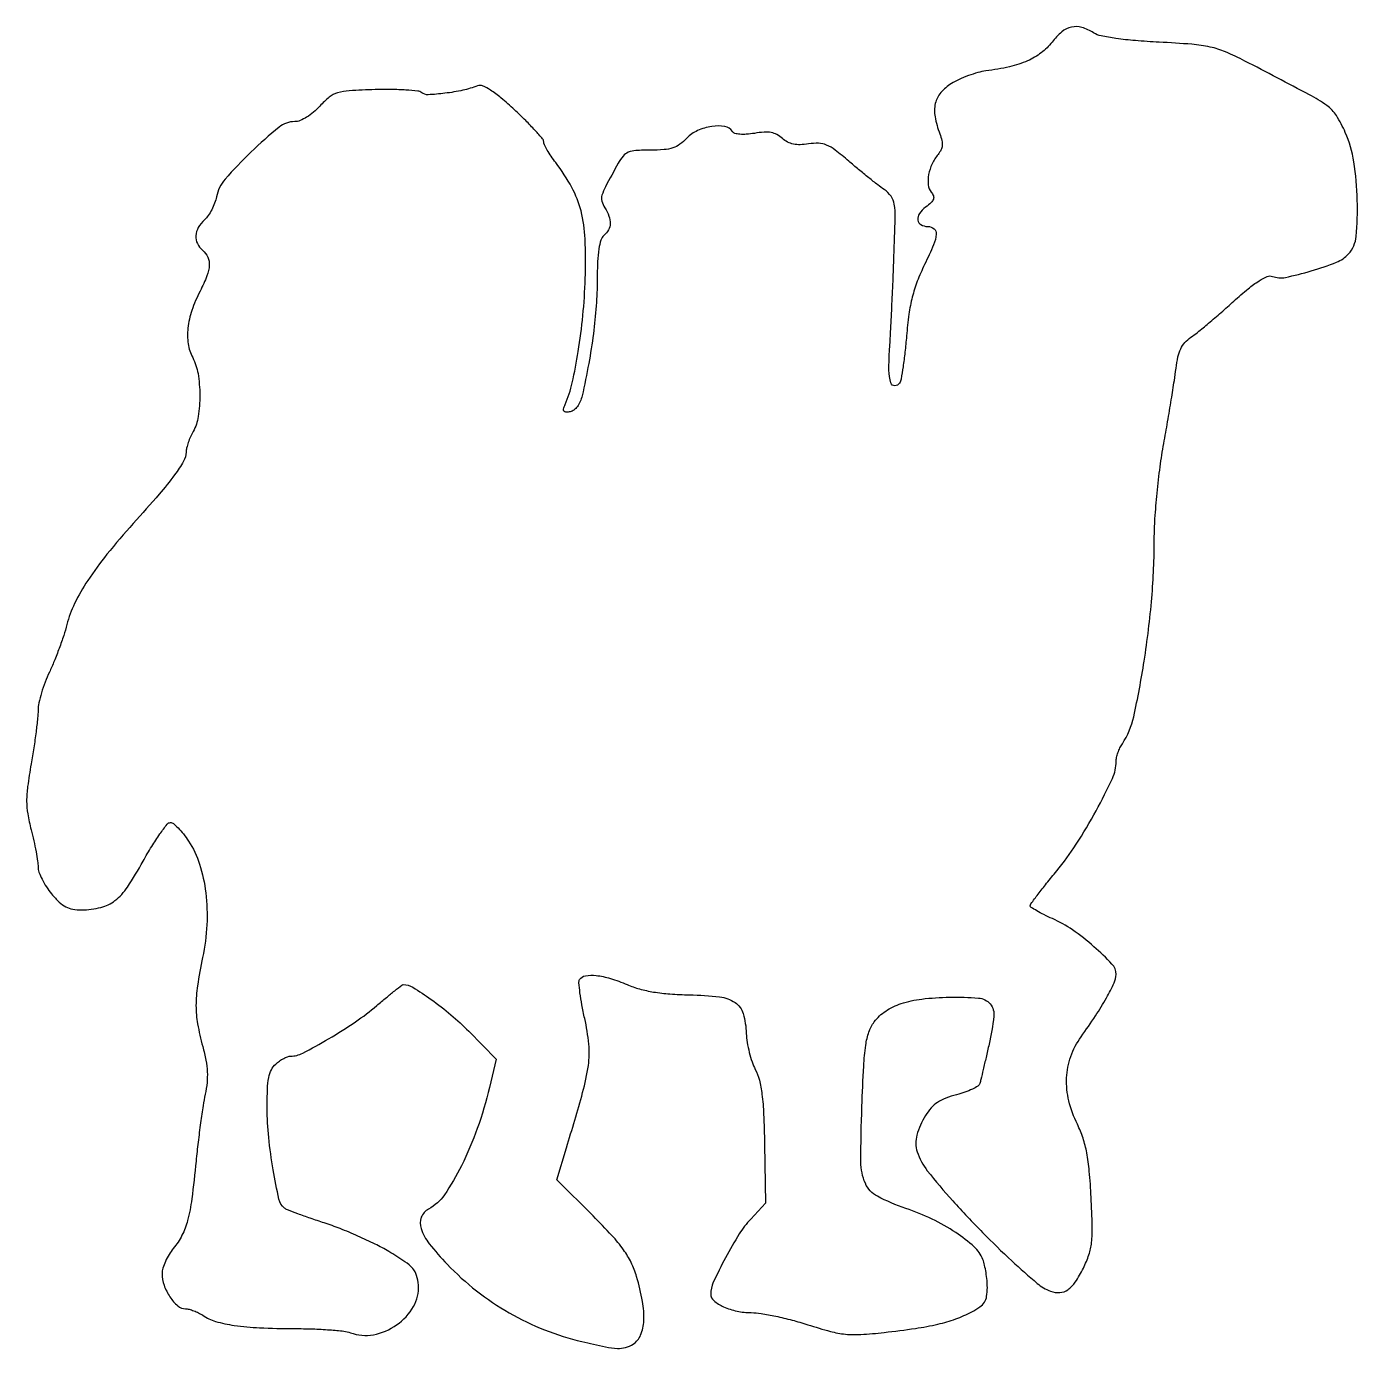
# Model space of a CAD drawing. Extents: x 1 to 280, y 1 to 278.
import ezdxf

# ---------------------------------------------------------------- set-up
doc = ezdxf.new("R2010")
doc.units = 0

msp = doc.modelspace()

# ---------------------------------------------------------------- linework, layer by layer
msp.add_lwpolyline([(215.555428, 274.661557, -0.068034), (213.301435, 272.416847, -0.058898), (210.419352, 270.728899, -0.047208), (206.659277, 269.491989, -0.023376), (201.708994, 268.607961, 0.034617), (200.006797, 268.264358, 0.020005), (198.015516, 267.630022, 0.019926), (196.059016, 266.829803, 0.031381), (194.458994, 265.974657, 0.077865), (192.22734, 264.060397, 0.120564), (191.091119, 261.803606, 0.102411), (191.028543, 259.002594, 0.045418), (192.028422, 255.425246, -0.03303), (192.45502, 254.032794, -0.078724), (192.534925, 252.956817, -0.094045), (192.277631, 252.029081, -0.063372), (191.66945, 251.110146, 0.069993), (190.414429, 249.158433, 0.063351), (189.693319, 246.869288, 0.069741), (189.608727, 244.722497, 0.149308), (190.24256, 243.207733, -0.086428), (190.689279, 242.428061, -0.17844), (190.685612, 241.735358, -0.115297), (190.197249, 241.002867, -0.026739), (189.056889, 240.042912, 0.080199), (187.768631, 238.69963, 0.180318), (187.427704, 237.351156, 0.241298), (188.070269, 236.376165, 0.12935), (189.5, 236, -0.176525), (190.81789, 235.519755, -0.242938), (191.294798, 234.376673, -0.080864), (190.74495, 232.156381, -0.01244), (188.848292, 228.010063, 0.021682), (187.316624, 224.491185, 0.029791), (186.272014, 221.20318, 0.027141), (185.562418, 217.587373, 0.014219), (185.053935, 213.028632, -0.006762), (184.724923, 209.618033, -0.009181), (184.329897, 206.550131, -0.006574), (183.920651, 204.007173, -0.095504), (183.598478, 203.159341, -0.253698), (182.587806, 202.580252, -0.339692), (181.766429, 203.181053, -0.070062), (181.37517, 205.870818, -0.017717), (181.511928, 210.298596, 0.003513), (181.72576, 213.901491, 0.001297), (181.978375, 218.984103, 0.001285), (182.225514, 224.534428, 0.001546), (182.428308, 229.753671, 0.002998), (182.667919, 237.806015, 0.042801), (182.490663, 240.67068, 0.121511), (181.810914, 242.328195, 0.083454), (180.350383, 243.753671, -0.013394), (179.060666, 244.700985, -0.003966), (177.138268, 246.218493, -0.003977), (175.003767, 247.959167, -0.004277), (172.948771, 249.692262, 0.013135), (170.094383, 252.014264, 0.06306), (168.289703, 253.073326, 0.093067), (166.62998, 253.44297, 0.048642), (164.509007, 253.307749, -0.03157), (162.742674, 253.134526, -0.060818), (161.328564, 253.257649, -0.070907), (160.133642, 253.69371, -0.061095), (159.039847, 254.463939, 0.061506), (157.902104, 255.263722, 0.077828), (156.689335, 255.685242, 0.061876), (155.197615, 255.768223, 0.024841), (153.165096, 255.527893, -0.022349), (151.474513, 255.31945, -0.041187), (150.089881, 255.325462, -0.052779), (149.068671, 255.524116, -0.181875), (148.543608, 255.929441, 0.219036), (146.984105, 256.964516, 0.075989), (144.217984, 256.972848, 0.068763), (141.235699, 256.095921, 0.098646), (139, 254.5, -0.047645), (137.549176, 253.22396, -0.07744), (136.090298, 252.479962, -0.060289), (134.22456, 252.108367, -0.019043), (131.380252, 252, 0.014798), (128.326546, 251.909601, 0.081758), (126.727815, 251.548161, 0.121422), (125.639157, 250.75914, 0.050305), (124.603468, 249.25, 0.003066), (121.935924, 244.306177, 0.04923), (121.214561, 242.552711, 0.139785), (121.197352, 241.335632, 0.073787), (121.805726, 239.939475, -0.05025), (122.681894, 238.16136, -0.097504), (122.937941, 236.604671, -0.117119), (122.573302, 235.258622, -0.095375), (121.622525, 234.101686, 0.146628), (120.989077, 233.149224, 0.035971), (120.566801, 231.29399, 0.026705), (120.302406, 228.618266, 0.010182), (120.209737, 224.871968, -0.016922), (119.998204, 219.338338, -0.014214), (119.409418, 213.498055, -0.013154), (118.432379, 207.253627, -0.010153), (117.050867, 200.501529, -0.046543), (116.650552, 199.273597, -0.05873), (116.051526, 198.24056, -0.068003), (115.323734, 197.502813, -0.117065), (114.54092, 197.150106, -0.039472), (113.639394, 197.049304, -0.253326), (113.242852, 197.247634, -0.224598), (113.163764, 197.711282, -0.031879), (113.491788, 198.648576, 0.043722), (114.972454, 203.223724, 0.016782), (116.249293, 209.790476, 0.015901), (117.208198, 217.319274, 0.015024), (117.709352, 225.037677, 0.01919), (117.679452, 233.38732, 0.051819), (116.820855, 239.246604, 0.062114), (114.892378, 244.17308, 0.038624), (111.515838, 249.390349, -0.0141), (110.55251, 250.730051, -0.017624), (109.739027, 252.027686, -0.015989), (109.138507, 253.14615, -0.115704), (109, 253.736677, 0.178671), (108.76666, 254.36882, 0.007989), (107.201664, 256.141696, 0.01259), (105.223695, 258.204706, 0.00859), (102.878004, 260.452461, 0.011695), (100.03298, 262.96547, 0.030966), (97.853331, 264.582262, 0.042542), (96.19454, 265.469741, 0.196501), (95.128004, 265.489128, -0.038887), (92.062661, 264.567217, -0.023049), (88.297316, 263.927366, -0.01708), (84.760167, 263.615017, -0.18886), (83.436325, 264.052846, 0.147929), (82.63205, 264.391938, 0.010038), (80.129586, 264.605653, 0.013691), (77.085901, 264.720579, 0.009808), (73.680297, 264.689062, 0.007064), (68.229847, 264.454562, 0.058289), (65.789794, 264.026735, 0.098431), (64.057045, 263.110843, 0.03706), (62.052936, 261.219101, -0.033534), (60.736632, 259.958952, -0.036133), (59.29461, 258.920025, -0.039237), (57.913578, 258.212134, -0.097735), (56.806371, 257.987257, 0.171269), (53.521397, 256.807578, 0.020323), (47.63349, 251.594782, 0.022129), (42.199982, 245.892315, 0.130637), (40.394455, 242.222273, -0.040478), (40.017412, 240.902667, -0.030069), (39.399964, 239.517576, -0.030694), (38.652997, 238.273786, -0.058324), (37.885223, 237.396128, 0.078634), (36.591895, 235.791169, 0.11581), (36.075042, 234.063881, 0.127657), (36.399779, 232.409164, 0.108003), (37.5, 231, -0.113282), (38.58439, 229.580841, -0.122659), (38.900106, 227.872694, -0.078526), (38.40199, 225.624726, -0.024412), (36.975656, 222.461442, 0.034848), (35.237365, 218.381333, 0.055476), (34.402049, 214.684889, 0.065597), (34.466673, 211.388192, 0.083329), (35.413799, 208.5, -0.081042), (36.529001, 205.150754, -0.038552), (36.905089, 200.609545, -0.0385), (36.584481, 196.126933, -0.093005), (35.5, 193, 0.026805), (34.950279, 191.90622, 0.022064), (34.480268, 190.687191, 0.022616), (34.148344, 189.527, 0.053653), (34.035435, 188.637246, -0.127653), (33.506371, 186.747329, -0.027902), (31.631543, 183.902369, -0.0187), (28.402461, 179.875275, -0.004926), (22.935481, 173.680986, 0.013088), (17.437826, 167.243117, 0.024961), (13.425981, 161.748838, 0.031048), (10.662297, 156.907492, 0.051472), (9.034527, 152.5, -0.016231), (8.372962, 150.228337, -0.009146), (7.43128, 147.515761, -0.009121), (6.379853, 144.810309, -0.014744), (5.376436, 142.553656, 0.021064), (4.466633, 140.435851, 0.018684), (3.697677, 138.163289, 0.019087), (3.160197, 136.064822, 0.05308), (2.998633, 134.553656, -0.026126), (2.909683, 132.86695, -0.005716), (2.572117, 129.978956, -0.005937), (2.10326, 126.643764, -0.005667), (1.548585, 123.268321, 0.009434), (0.807482, 118.535821, 0.034155), (0.599908, 115.496255, 0.042544), (0.829096, 112.810749, 0.021161), (1.549952, 109.469531, -0.008777), (2.105037, 107.173946, -0.009008), (2.574048, 104.880057, -0.008802), (2.909735, 102.877224, -0.037132), (3, 101.663436, 0.087454), (3.192675, 100.570281, 0.029503), (3.836792, 99.079812, 0.028301), (4.758427, 97.483098, 0.028895), (5.848652, 96.012226, 0.027262), (7.438821, 94.30576, 0.068583), (8.809943, 93.307734, 0.079811), (10.268049, 92.803464, 0.047901), (12.098652, 92.660479, 0.054868), (16.184844, 93.183918, 0.108386), (19.111571, 94.608394, 0.079383), (21.726942, 97.452816, 0.019798), (25.014082, 102.869499, -0.010829), (26.822648, 105.973923, -0.01625), (28.545281, 108.593704, -0.011149), (30.064387, 110.649183, -0.228626), (30.735812, 110.983946, -0.17643), (31.366487, 110.763493, -0.027044), (32.364704, 109.852738, -0.027434), (33.469546, 108.598756, -0.020703), (34.545584, 107.110482, -0.07002), (36.847254, 102.281608, -0.046128), (38.148765, 96.257766, -0.04268), (38.385307, 89.557775, -0.038934), (37.503792, 82.70028, 0.013075), (36.422301, 76.740972, 0.038497), (36.104443, 72.589734, 0.044145), (36.445193, 68.761148, 0.021896), (37.513805, 64, -0.019095), (38.17567, 61.126484, -0.034035), (38.466389, 58.718619, -0.037197), (38.415821, 56.445956, -0.028852), (38.0354, 54, 0.014643), (37.599788, 51.642268, 0.0044), (37.073914, 48.03125, 0.004406), (36.554981, 43.967166, 0.004768), (36.122239, 40, -0.006766), (35.221809, 32.040489, -0.032128), (34.354549, 27.54105, -0.054477), (33.172134, 24.432672, -0.05546), (31.351834, 21.673275, 0.037366), (30.451684, 20.410403, 0.03148), (29.690851, 18.954728, 0.032657), (29.165848, 17.531458, 0.072149), (29, 16.388091, 0.0856), (29.417934, 13.964782, 0.060912), (30.651853, 11.494437, 0.065079), (32.288305, 9.609265, 0.183502), (33.892504, 9, -0.0613), (34.669881, 8.904334, -0.028175), (35.646057, 8.601053, -0.027389), (36.650312, 8.161792, -0.033986), (37.527494, 7.641884, 0.080394), (40.219132, 6.366356, 0.034577), (44.114355, 5.524021, 0.025261), (49.427026, 5.02674, 0.010192), (56.710984, 4.863297, -0.008055), (60.538339, 4.793785, -0.009756), (64.123834, 4.60077, -0.008526), (67.123572, 4.32902, -0.064069), (68.507496, 3.99715, 0.138682), (73.304391, 3.57531, 0.106361), (78.173575, 5.632925, 0.10859), (81.691366, 9.464573, 0.15006), (82.742133, 13.983011, 0.057269), (82.362967, 16.022423, 0.106996), (81.544843, 17.480189, 0.065806), (79.919297, 18.890958, 0.011705), (76.5, 21.034438, 0.019381), (73.663683, 22.575773, 0.010431), (70.059375, 24.264541, 0.010374), (66.308472, 25.835199, 0.016023), (63, 27.019568, -0.004599), (60.064814, 27.995263, -0.006368), (57.45229, 28.927816, -0.004136), (55.281638, 29.754452, -0.076268), (54.646095, 30.122047, -0.17087), (53.495095, 31.975576, -0.011683), (52.285082, 38.138711, -0.017517), (51.359238, 44.931107, -0.023959), (51.035129, 51.095012, -0.009728), (51.09443, 55.093126, -0.03933), (51.368954, 57.514194, -0.066754), (51.914466, 59.134046, -0.094551), (52.828741, 60.345012, -0.031221), (53.623049, 60.978378, -0.030431), (54.496665, 61.513847, -0.031904), (55.320803, 61.887084, -0.090612), (55.938763, 62, 0.12089), (58.469028, 62.620839, 0.012328), (63.911433, 65.635707, 0.016522), (69.545947, 69.196368, 0.027496), (74.009747, 72.600999, -0.003471), (76.013088, 74.287123, -0.005422), (77.763293, 75.707793, -0.001794), (79.288137, 76.909449, -0.167497), (79.550861, 77, -0.13881), (81.550012, 76.43409, -0.016812), (85.396768, 73.884373, -0.020311), (89.556046, 70.659178, -0.022617), (93.287015, 67.215231), (99.064656, 61.376668), (97.629414, 55.438334, -0.025864), (95.070313, 46.826818, -0.030788), (91.753394, 39.027997, -0.032804), (88.171908, 32.905188, -0.121732), (84.875615, 29.933431, 0.179863), (83.34043, 28.195307, 0.174413), (83.288344, 25.8502, 0.086382), (85.010177, 22.664267, 0.024002), (88.75, 18.364064, 0.035546), (94.900277, 12.794066, 0.035879), (101.759114, 8.170448, 0.036034), (109.178775, 4.592076, 0.036559), (117, 2.136217, 0.00613), (121.918201, 1.042066, 0.039008), (124.453905, 0.713991, 0.07762), (126.175697, 0.894121, 0.0789), (127.75, 1.590829, 0.154178), (129.323753, 3.494784, 0.083539), (129.987515, 6.489813, 0.058293), (129.721714, 10.570287, 0.026799), (128.47896, 15.758893, 0.040835), (127.336684, 18.701343, 0.042564), (125.744295, 21.376016, 0.03076), (123.301874, 24.374346, 0.010081), (119.353778, 28.484932), (111.749634, 36.089075), (113.779976, 42.794538, 0.004757), (117.161504, 54.357977, 0.033901), (118.36109, 60.06411, 0.058896), (118.457959, 64.511557, 0.031951), (117.586703, 69.918609, -0.009818), (117.002425, 72.742801, -0.013941), (116.602761, 75.275855, -0.009925), (116.37349, 77.375593, -0.162017), (116.534396, 78.055654, -0.219232), (117.73142, 78.849499, -0.064844), (119.985343, 78.904605, -0.048325), (122.978089, 78.292843, -0.026693), (126.485209, 77.00634, 0.033986), (129.093472, 76.092458, 0.026482), (132.028274, 75.44814, 0.022641), (135.450505, 75.04282, 0.013487), (139.549536, 74.855609, -0.023085), (145.879542, 74.44466, -0.122102), (149.115108, 73.248921, -0.175272), (150.800953, 70.921044, -0.060314), (151.470603, 66.752457, 0.03088), (151.65898, 64.885119, 0.020814), (152.092876, 62.786719, 0.021004), (152.684999, 60.784406, 0.038582), (153.357169, 59.223606, -0.060463), (154.205589, 56.989922, -0.029914), (154.756718, 54.002126, -0.020054), (155.103129, 49.812631, -0.006354), (155.289329, 43.542783), (155.5, 31.138353), (152.38489, 27.819176, 0.049883), (149.999705, 24.707594, 0.016176), (147.105215, 19.675353, 0.012956), (144.553424, 14.57264, 0.10989), (144, 12.084978, 0.226484), (144.650677, 10.722185, 0.062972), (146.71849, 9.442664, 0.054698), (149.524101, 8.515875, 0.052687), (152.5, 8.203803, -0.040387), (154.559769, 8.038798, -0.012349), (157.632767, 7.462556, -0.012273), (161.055, 6.64461, -0.013129), (164.35623, 5.67596, 0.01201), (169.090493, 4.27531, 0.040642), (172.258134, 3.691064, 0.040833), (175.470893, 3.628302, 0.012208), (180.35623, 4.051955, 0.008358), (186.935793, 4.896318, 0.021523), (191.64379, 5.789019, 0.028626), (195.367421, 6.890736, 0.033323), (198.75, 8.367038, 0.033189), (200.449349, 9.396094, 0.098317), (201.388163, 10.376085, 0.103378), (201.855505, 11.610517, 0.038992), (202, 13.46058, 0.023078), (201.931356, 14.946974, 0.016589), (201.723362, 16.595955, 0.016809), (201.419853, 18.155071, 0.034374), (201.058254, 19.34678, 0.118925), (199.240422, 22.003558, 0.037109), (195.397333, 24.985059, 0.034394), (190.41719, 27.815834, 0.030349), (184.886462, 30.072664, -0.03832), (178.949476, 32.60628, -0.172848), (176.423012, 35.326275, -0.101812), (175.49519, 39.827275, -0.009116), (175.70241, 51.424148, -0.00387), (176.074282, 59.901449, -0.023344), (176.506406, 64.285193, -0.046373), (177.177804, 67.057392, -0.076736), (178.294731, 69.184775, -0.086855), (180.685015, 71.460642, -0.067687), (183.916658, 73.031435, -0.051207), (188.257391, 73.979099, -0.02321), (194.06898, 74.364451, -0.024698), (200.163034, 74.184088, -0.200977), (202.5907, 72.933629, -0.206877), (203.363033, 70.350063, -0.026292), (202.357265, 64.493901, -0.00086), (201.725544, 61.72588, -0.001121), (201.137271, 59.194522, -0.00083), (200.635907, 57.074685, -0.010332), (200.427738, 56.274686, -0.183468), (200.024475, 55.73094, -0.029521), (198.852332, 55.074152, -0.029299), (197.311015, 54.434933, -0.021973), (195.550557, 53.908413, 0.02995), (193.279275, 53.189471, 0.056299), (191.573373, 52.303703, 0.061868), (190.214132, 51.123587, 0.044697), (189.009699, 49.515693, 0.07152), (187.225243, 45.418725, 0.145771), (187.300085, 41.942019, 0.089484), (189.411036, 37.979807, 0.016678), (194.75, 31.658705, 0.010119), (201.000887, 25.015174, 0.012383), (207.117635, 19.074023, 0.010602), (212.459061, 14.343034, 0.087467), (215.25, 12.710873, 0.102936), (217.200153, 12.417066, 0.140019), (218.872485, 12.997076, 0.094379), (220.440048, 14.611989, 0.029792), (222.126048, 17.537935, 0.034848), (223.287386, 20.335159, 0.053688), (223.849829, 22.891366, 0.033689), (223.991179, 26.258596, 0.006399), (223.756636, 32.396128, 0.009013), (223.376495, 37.895133, 0.024891), (222.847131, 41.740059, 0.033374), (222.054521, 44.8018, 0.034129), (220.866098, 47.707244, -0.054667), (219.084212, 52.630341, -0.070337), (218.615704, 57.414965, -0.074334), (219.490053, 61.93134, -0.071154), (221.653104, 66.06904, 0.010488), (224.660576, 70.43885, 0.017535), (226.980233, 74.250081, 0.018074), (228.579661, 77.356069, 0.107728), (228.98355, 79.12264, 0.193714), (228.127347, 81.313533, 0.023794), (224.354854, 84.956835, 0.028712), (219.850901, 88.474021, 0.047313), (215.640565, 90.834797, -0.010914), (213.862137, 91.668352, -0.016716), (212.363166, 92.474742, -0.011304), (211.184501, 93.196723, -0.254969), (211, 93.535013, -0.16059), (211.142257, 93.966511, -0.00285), (212.625877, 95.948301, -0.006829), (214.41364, 98.242418, -0.004463), (216.534901, 100.841244, 0.030519), (220.628603, 106.426806, 0.018586), (224.796421, 113.470756, 0.015321), (228.210734, 120.251339, 0.109393), (229, 123.815651, -0.056845), (229.092087, 124.623011, -0.027471), (229.382015, 125.623481, -0.026823), (229.802572, 126.644778, -0.034671), (230.300476, 127.527494, 0.092113), (232.68395, 133.177865, 0.015207), (234.870372, 144.85731, 0.017302), (236.464701, 158.074176, 0.021287), (236.997183, 170.484344, -0.016533), (237.138311, 174.71109, -0.008168), (237.582528, 180.065386, -0.008096), (238.22482, 185.61126, -0.011718), (238.985893, 190.484344, 0.00219), (239.788366, 195.050064, 0.002138), (240.557424, 199.659309, 0.002105), (241.198418, 203.712634, 0.008022), (241.547087, 206.249474, -0.024666), (241.95656, 208.636849, -0.057375), (242.550473, 210.349475, -0.071015), (243.422878, 211.651808, -0.059458), (244.674379, 212.749474, 0.02039), (246.055021, 213.781732, 0.004314), (248.371521, 215.699108, 0.00451), (251.02005, 217.971244, 0.004268), (253.676747, 220.332598, -0.011071), (256.689831, 222.938208, -0.030156), (258.966403, 224.600077, -0.041647), (260.684538, 225.509967, -0.194963), (261.781208, 225.530464, 0.144157), (264.466803, 225.314976, 0.0204), (269.900908, 226.685568, 0.021767), (275.214866, 228.51398, 0.115877), (277.722625, 230.250479, 0.163105), (279.314395, 233.90216, 0.028608), (279.546204, 241.49922, 0.03185), (278.815749, 249.559589, 0.063546), (277.042975, 255.702001, 0.039318), (275.169439, 259.244376, 0.096995), (273.155622, 261.369659, 0.033441), (269.497347, 263.623038, 0.001414), (256, 270.690989, 0.019638), (251.921237, 272.612649, 0.046294), (248.720049, 273.632779, 0.034562), (244.86709, 274.202803, 0.007091), (238, 274.640147, -0.008303), (233.026181, 274.969022, -0.014908), (228.961035, 275.428063, -0.015773), (225.842446, 275.975607, -0.089464), (224.285183, 276.604467, 0.067753), (221.810222, 277.730416, 0.128359), (219.635718, 277.809449, 0.120247), (217.604484, 276.807278, 0.055434)], format="xyb", close=True)

doc.saveas('drawing.dxf')
